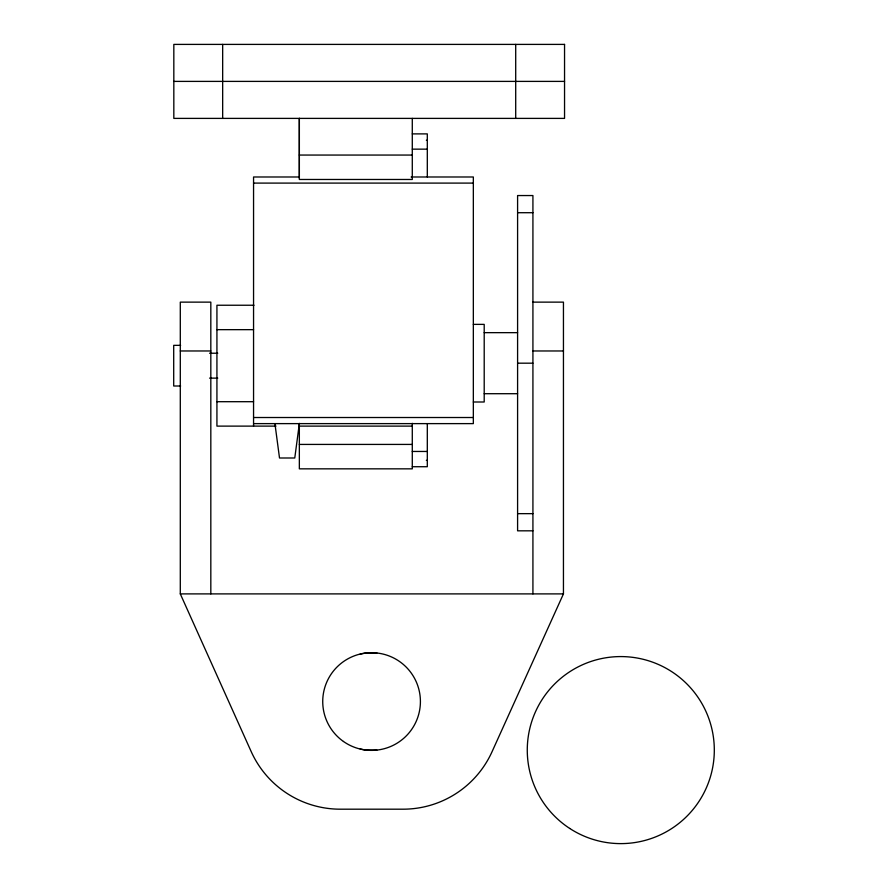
<?xml version="1.0" encoding="UTF-8"?>
<svg xmlns="http://www.w3.org/2000/svg" width="888" height="888" viewBox="0 0 888 888"><rect width="100%" height="100%" fill="white"/><g stroke="black" fill="none" stroke-linecap="round" stroke-linejoin="round"><path stroke-width="1.33" d="M299.345 423.62L294.772 457.997L279.509 457.997L274.925 423.62M532.922 302.131L563.447 302.131L563.447 593.894L492.019 751.781A97.68 97.68 0 0 1 403.019 809.19L340.271 809.19A97.68 97.68 0 0 1 251.182 751.57L180.297 593.894L180.297 302.131L210.822 302.131L210.822 593.894M360.195 654.045L365.268 653.113M366.1 653.013L376.878 652.991M376.878 750.094L366.1 750.071M173.826 81.396L564.546 81.396M412.287 133.888L427.306 133.888L427.306 176.989M426.362 140.26L427.306 140.26M412.287 149.151L427.306 149.151M299.345 155.056L412.287 155.056M299.167 176.989L253.557 176.989L253.557 426.118M411.133 176.989L473.337 176.989L473.337 423.62L253.557 423.62M253.557 183.095L473.337 183.095M517.593 212.709L532.922 212.709M254.012 305.239L216.927 305.239L216.927 426.118L275.99 426.118M473.337 324.375L484.204 324.375L484.204 401.998L473.337 401.998M216.927 329.659L253.557 329.659M484.204 332.656L517.593 332.656M180.63 345.343L173.704 345.343L173.704 386.003L180.63 386.003M180.297 350.971L210.822 350.971M532.922 350.971L563.447 350.971M209.557 353.224L217.76 353.224M517.593 363.181L532.922 363.181M209.557 378.133L217.76 378.133M484.204 393.706L517.593 393.706M216.927 401.698L253.557 401.698M253.557 417.515L473.337 417.515M299.345 426.118L412.287 426.118M299.345 444.422L412.287 444.422M412.287 451.459L427.306 451.459M426.362 460.35L427.306 460.35M412.287 466.722L427.306 466.722L427.306 423.62M517.593 513.653L532.922 513.653M532.922 530.824L517.593 530.824L517.593 195.549L532.922 195.549L532.922 593.894M180.297 593.894L563.447 593.894M364.868 749.916L360.195 749.039M515.706 44.4L515.706 118.393M412.287 118.393L412.287 179.476L299.345 179.476L299.345 118.393L299.345 178.122M412.287 423.343L412.287 468.842L299.345 468.842L299.345 423.365M222.666 44.4L222.666 118.393M564.546 44.4L173.826 44.4L173.826 118.393L564.546 118.393L564.546 44.4M569.752 828.46A93.518 93.518 0 0 0 714.174 755.122A93.518 93.518 0 0 0 578.454 666.71A93.518 93.518 0 0 0 569.752 828.46M343.445 741.469A48.84 48.84 0 0 0 420.213 705.927A48.84 48.84 0 0 0 351.049 657.22A48.84 48.84 0 0 0 343.445 741.469"/></g></svg>
